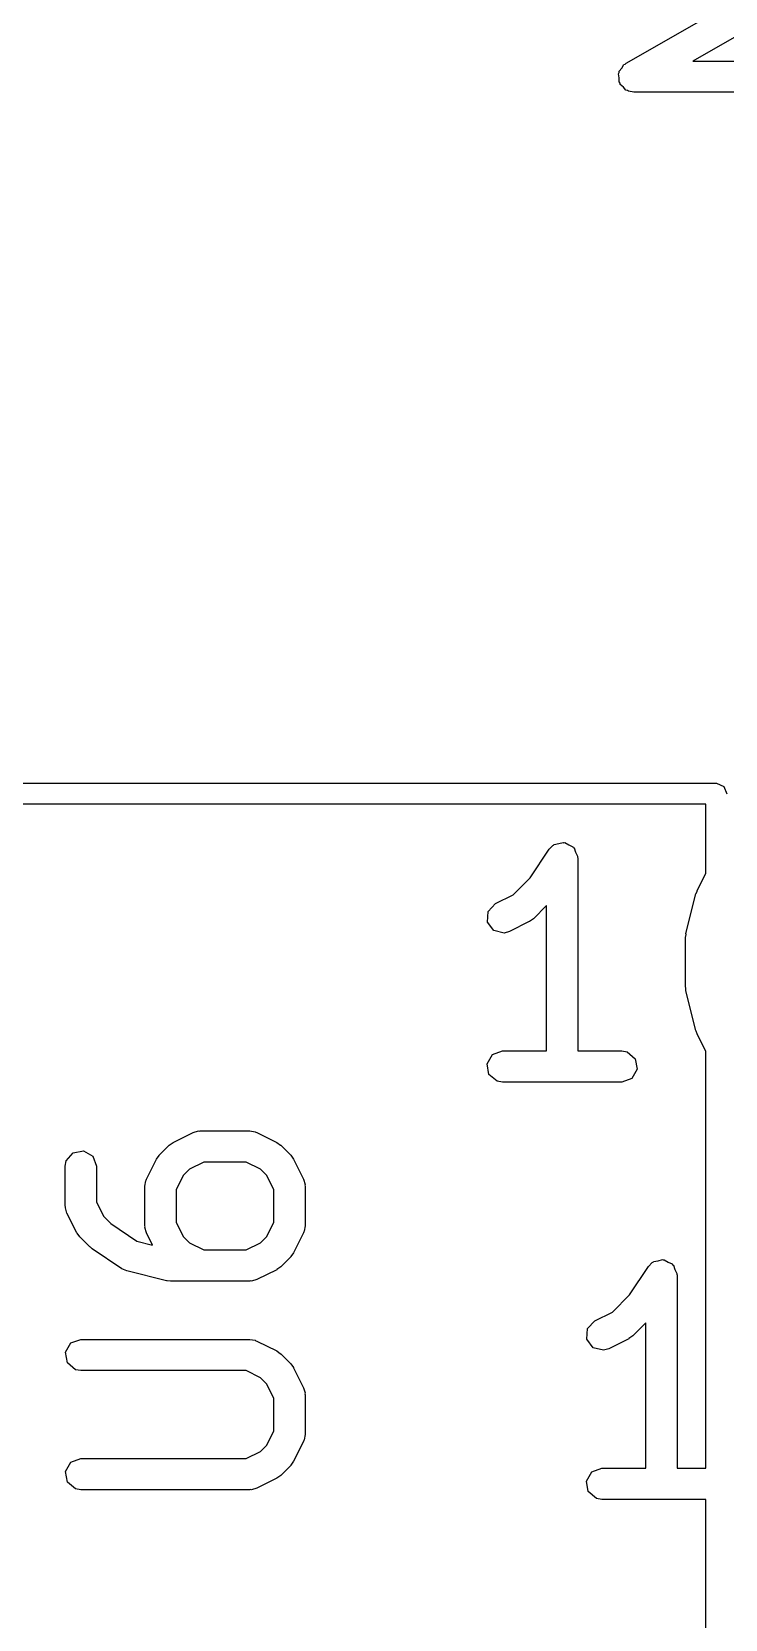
# Model space of a CAD drawing. Extents: x 1.92 to 4.61, y -4.26 to -2.08.
# Drawn here: x 3.6799 to 3.8107, y -3.6706 to -3.371 of the extents above; entities that cross this region are included whole.
import ezdxf

# ---------------------------------------------------------------- set-up
doc = ezdxf.new("R2010")
doc.units = 0
doc.header["$MEASUREMENT"] = 0
doc.layers.add('BLACK', color=7, linetype='CONTINUOUS')

msp = doc.modelspace()

# ---------------------------------------------------------------- linework, layer by layer
at = {"layer": 'BLACK', "linetype": 'CONTINUOUS'}
for p, q in [((3.79203, -3.37694), (3.82175, -3.35995)), ((3.83433, -3.35957), (3.80462, -3.37655)), ((3.80462, -3.37655), (3.83287, -3.37655)), ((3.79059, -3.37899), (3.79073, -3.37875)), ((3.79072, -3.37974), (3.79059, -3.37899)), ((3.79073, -3.37848), (3.79122, -3.3779)), ((3.79073, -3.37875), (3.79073, -3.37848)), ((3.79122, -3.3779), (3.7916, -3.37724)), ((3.7916, -3.37724), (3.79186, -3.37714)), ((3.79186, -3.37714), (3.79203, -3.37694)), ((3.79072, -3.3805), (3.79072, -3.37974)), ((3.79089, -3.38071), (3.79072, -3.3805)), ((3.79094, -3.38098), (3.79089, -3.38071)), ((3.79152, -3.38146), (3.79094, -3.38098)), ((3.79201, -3.38205), (3.79152, -3.38146)), ((3.79228, -3.3821), (3.79201, -3.38205)), ((3.79249, -3.38227), (3.79228, -3.3821)), ((3.7935, -3.38245), (3.79249, -3.38227)), ((3.83287, -3.38245), (3.7935, -3.38245)), ((3.6122, -3.51287), (3.80906, -3.51287)), ((3.80906, -3.51287), (3.81045, -3.51345)), ((3.81045, -3.51345), (3.81102, -3.51484)), ((3.80709, -3.51681), (3.61417, -3.51681)), ((3.80709, -3.52983), (3.80709, -3.51681)), ((3.77391, -3.5307), (3.77749, -3.52532)), ((3.77749, -3.52532), (3.7782, -3.52458)), ((3.7782, -3.52458), (3.77836, -3.52453)), ((3.77836, -3.52453), (3.77847, -3.5244)), ((3.77847, -3.5244), (3.77932, -3.52426)), ((3.77932, -3.52426), (3.78014, -3.52401)), ((3.78014, -3.52401), (3.78029, -3.52408)), ((3.78029, -3.52408), (3.78046, -3.52405)), ((3.78046, -3.52405), (3.7812, -3.52448)), ((3.7812, -3.52448), (3.78199, -3.52483)), ((3.78199, -3.52483), (3.78206, -3.52498)), ((3.78206, -3.52498), (3.78221, -3.52506)), ((3.78221, -3.52506), (3.7825, -3.52587)), ((3.7825, -3.52587), (3.78288, -3.52664)), ((3.78288, -3.52664), (3.78284, -3.5268)), ((3.78284, -3.5268), (3.7829, -3.52696)), ((3.7829, -3.52696), (3.7829, -3.56338)), ((3.7707, -3.53391), (3.77391, -3.5307)), ((3.80543, -3.53314), (3.80709, -3.52983)), ((3.76738, -3.53557), (3.7707, -3.53391)), ((3.80333, -3.54124), (3.80521, -3.53374)), ((3.80521, -3.53374), (3.80541, -3.53328)), ((3.80541, -3.53328), (3.80543, -3.53314)), ((3.76587, -3.53905), (3.76599, -3.53704)), ((3.76599, -3.53704), (3.76738, -3.53557)), ((3.777, -3.53596), (3.77454, -3.53842)), ((3.777, -3.56338), (3.777, -3.53596)), ((3.76707, -3.54067), (3.76587, -3.53905)), ((3.76904, -3.54114), (3.76707, -3.54067)), ((3.77002, -3.54085), (3.76904, -3.54114)), ((3.77377, -3.53898), (3.77002, -3.54085)), ((3.77382, -3.53893), (3.77377, -3.53898)), ((3.77454, -3.53842), (3.77382, -3.53893)), ((3.80335, -3.54138), (3.80333, -3.54124)), ((3.80324, -3.54196), (3.80335, -3.54138)), ((3.80324, -3.55133), (3.80324, -3.54196)), ((3.80329, -3.55146), (3.80324, -3.55133)), ((3.80333, -3.55205), (3.80329, -3.55146)), ((3.80521, -3.55955), (3.80333, -3.55205)), ((3.80528, -3.55966), (3.80521, -3.55955)), ((3.80543, -3.56015), (3.80528, -3.55966)), ((3.80709, -3.56347), (3.80543, -3.56015)), ((3.76579, -3.56582), (3.7668, -3.56407)), ((3.7668, -3.56407), (3.7687, -3.56338)), ((3.7687, -3.56338), (3.777, -3.56338)), ((3.7829, -3.56338), (3.7912, -3.56338)), ((3.7912, -3.56338), (3.79221, -3.56356)), ((3.79221, -3.56356), (3.79376, -3.56486)), ((3.79376, -3.56486), (3.79411, -3.56684)), ((3.80709, -3.64212), (3.80709, -3.56347)), ((3.76614, -3.56781), (3.76579, -3.56582)), ((3.76769, -3.56911), (3.76614, -3.56781)), ((3.79411, -3.56684), (3.7931, -3.56859)), ((3.7687, -3.56928), (3.76769, -3.56911)), ((3.7912, -3.56928), (3.7687, -3.56928)), ((3.7931, -3.56859), (3.7912, -3.56928)), ((3.70659, -3.58063), (3.71034, -3.57876)), ((3.71034, -3.57876), (3.71133, -3.57846)), ((3.71133, -3.57846), (3.7115, -3.5785)), ((3.7115, -3.5785), (3.71166, -3.57844)), ((3.71166, -3.57844), (3.72104, -3.57844)), ((3.72104, -3.57844), (3.72205, -3.57862)), ((3.72205, -3.57862), (3.72218, -3.57874)), ((3.72218, -3.57874), (3.72236, -3.57876)), ((3.72236, -3.57876), (3.72611, -3.58063)), ((3.68639, -3.58414), (3.68769, -3.58259)), ((3.68769, -3.58259), (3.68968, -3.58224)), ((3.68968, -3.58224), (3.69143, -3.58325)), ((3.69143, -3.58325), (3.69212, -3.58515)), ((3.7034, -3.58383), (3.70392, -3.58312)), ((3.70392, -3.58312), (3.70395, -3.58306)), ((3.70395, -3.58306), (3.70583, -3.58118)), ((3.70583, -3.58118), (3.70655, -3.58068)), ((3.70655, -3.58068), (3.70659, -3.58063)), ((3.72611, -3.58063), (3.72682, -3.58116)), ((3.72682, -3.58116), (3.72687, -3.58118)), ((3.72687, -3.58118), (3.72875, -3.58306)), ((3.72875, -3.58306), (3.72926, -3.58378)), ((3.68621, -3.58515), (3.68639, -3.58414)), ((3.68621, -3.59265), (3.68621, -3.58515)), ((3.69212, -3.58515), (3.69212, -3.59195)), ((3.70152, -3.58758), (3.7034, -3.58383)), ((3.70966, -3.5857), (3.70847, -3.5869)), ((3.71236, -3.58435), (3.70966, -3.5857)), ((3.72034, -3.58435), (3.71236, -3.58435)), ((3.72304, -3.5857), (3.72034, -3.58435)), ((3.72423, -3.5869), (3.72304, -3.5857)), ((3.72926, -3.58378), (3.7293, -3.58383)), ((3.7293, -3.58383), (3.73118, -3.58758)), ((3.70121, -3.5889), (3.70139, -3.58789)), ((3.70121, -3.59639), (3.70121, -3.5889)), ((3.70139, -3.58789), (3.7015, -3.58775)), ((3.7015, -3.58775), (3.70152, -3.58758)), ((3.70847, -3.5869), (3.70712, -3.58959)), ((3.72558, -3.58959), (3.72423, -3.5869)), ((3.73118, -3.58758), (3.73147, -3.58856)), ((3.73147, -3.58856), (3.73143, -3.58873)), ((3.73143, -3.58873), (3.73149, -3.5889)), ((3.73149, -3.5889), (3.73149, -3.59639)), ((3.69212, -3.59195), (3.69347, -3.59465)), ((3.70712, -3.58959), (3.70712, -3.5957)), ((3.72558, -3.5957), (3.72558, -3.58959)), ((3.68627, -3.59281), (3.68621, -3.59265)), ((3.68623, -3.59298), (3.68627, -3.59281)), ((3.68653, -3.59397), (3.68623, -3.59298)), ((3.6884, -3.59772), (3.68653, -3.59397)), ((3.69347, -3.59465), (3.6948, -3.59597)), ((3.68845, -3.59776), (3.6884, -3.59772)), ((3.68895, -3.59848), (3.68845, -3.59776)), ((3.6948, -3.59597), (3.69975, -3.59928)), ((3.70127, -3.59656), (3.70121, -3.59639)), ((3.70123, -3.59673), (3.70127, -3.59656)), ((3.70152, -3.59772), (3.70123, -3.59673)), ((3.70267, -3.60001), (3.70152, -3.59772)), ((3.70712, -3.5957), (3.70847, -3.5984)), ((3.72423, -3.5984), (3.72558, -3.5957)), ((3.73118, -3.59772), (3.7293, -3.60146)), ((3.7312, -3.59754), (3.73118, -3.59772)), ((3.73131, -3.5974), (3.7312, -3.59754)), ((3.73149, -3.59639), (3.73131, -3.5974)), ((3.69083, -3.60036), (3.68895, -3.59848)), ((3.69095, -3.60042), (3.69083, -3.60036)), ((3.69128, -3.60073), (3.69095, -3.60042)), ((3.6969, -3.60448), (3.69128, -3.60073)), ((3.69975, -3.59928), (3.70267, -3.60001)), ((3.70847, -3.5984), (3.70966, -3.59959)), ((3.70966, -3.59959), (3.71236, -3.60094)), ((3.71236, -3.60094), (3.72034, -3.60094)), ((3.72034, -3.60094), (3.72304, -3.59959)), ((3.72304, -3.59959), (3.72423, -3.5984)), ((3.72687, -3.60411), (3.72615, -3.60461)), ((3.72875, -3.60223), (3.72687, -3.60411)), ((3.72878, -3.60217), (3.72875, -3.60223)), ((3.7293, -3.60146), (3.72878, -3.60217)), ((3.79265, -3.60944), (3.79624, -3.60406)), ((3.79624, -3.60406), (3.79695, -3.60332)), ((3.79695, -3.60332), (3.79711, -3.60327)), ((3.79711, -3.60327), (3.79722, -3.60314)), ((3.79722, -3.60314), (3.79806, -3.603)), ((3.79806, -3.603), (3.79889, -3.60275)), ((3.79889, -3.60275), (3.79904, -3.60282)), ((3.79904, -3.60282), (3.79921, -3.60279)), ((3.79921, -3.60279), (3.79995, -3.60322)), ((3.79995, -3.60322), (3.80074, -3.60357)), ((3.80074, -3.60357), (3.80081, -3.60372)), ((3.80081, -3.60372), (3.80096, -3.6038)), ((3.80096, -3.6038), (3.80125, -3.60461)), ((3.69692, -3.60448), (3.6969, -3.60448)), ((3.69782, -3.60488), (3.69692, -3.60448)), ((3.70532, -3.60676), (3.69782, -3.60488)), ((3.70546, -3.60674), (3.70532, -3.60676)), ((3.70604, -3.60685), (3.70546, -3.60674)), ((3.72104, -3.60685), (3.70604, -3.60685)), ((3.7212, -3.60679), (3.72104, -3.60685)), ((3.72137, -3.60683), (3.7212, -3.60679)), ((3.72236, -3.60653), (3.72137, -3.60683)), ((3.72611, -3.60466), (3.72236, -3.60653)), ((3.72615, -3.60461), (3.72611, -3.60466)), ((3.80125, -3.60461), (3.80163, -3.60538)), ((3.80163, -3.60538), (3.80159, -3.60554)), ((3.80159, -3.60554), (3.80165, -3.6057)), ((3.80165, -3.6057), (3.80165, -3.64212)), ((3.78945, -3.61265), (3.79265, -3.60944)), ((3.78613, -3.61431), (3.78945, -3.61265)), ((3.78462, -3.61779), (3.78474, -3.61578)), ((3.78474, -3.61578), (3.78613, -3.61431)), ((3.79574, -3.6147), (3.79329, -3.61716)), ((3.79574, -3.64212), (3.79574, -3.6147)), ((3.68626, -3.62025), (3.68727, -3.6185)), ((3.68727, -3.6185), (3.68917, -3.61781)), ((3.68917, -3.61781), (3.72104, -3.61781)), ((3.72104, -3.61781), (3.72205, -3.61799)), ((3.72205, -3.61799), (3.72218, -3.61811)), ((3.72218, -3.61811), (3.72236, -3.61813)), ((3.72236, -3.61813), (3.72611, -3.62)), ((3.78582, -3.61941), (3.78462, -3.61779)), ((3.79252, -3.61772), (3.78877, -3.61959)), ((3.79256, -3.61767), (3.79252, -3.61772)), ((3.79329, -3.61716), (3.79256, -3.61767)), ((3.68661, -3.62224), (3.68626, -3.62025)), ((3.68816, -3.62354), (3.68661, -3.62224)), ((3.72611, -3.62), (3.72682, -3.62053)), ((3.72682, -3.62053), (3.72687, -3.62055)), ((3.72687, -3.62055), (3.72875, -3.62243)), ((3.78779, -3.61988), (3.78582, -3.61941)), ((3.78877, -3.61959), (3.78779, -3.61988)), ((3.68917, -3.62372), (3.68816, -3.62354)), ((3.72034, -3.62372), (3.68917, -3.62372)), ((3.72304, -3.62507), (3.72034, -3.62372)), ((3.72423, -3.62627), (3.72304, -3.62507)), ((3.72875, -3.62243), (3.72926, -3.62315)), ((3.72926, -3.62315), (3.7293, -3.6232)), ((3.7293, -3.6232), (3.73118, -3.62695)), ((3.72558, -3.62896), (3.72423, -3.62627)), ((3.73118, -3.62695), (3.73147, -3.62793)), ((3.73147, -3.62793), (3.73143, -3.6281)), ((3.73143, -3.6281), (3.73149, -3.62827)), ((3.72558, -3.63507), (3.72558, -3.62896)), ((3.73149, -3.62827), (3.73149, -3.63576)), ((3.72423, -3.63777), (3.72558, -3.63507)), ((3.73118, -3.63709), (3.7293, -3.64083)), ((3.7312, -3.63691), (3.73118, -3.63709)), ((3.73131, -3.63677), (3.7312, -3.63691)), ((3.73149, -3.63576), (3.73131, -3.63677)), ((3.72034, -3.64031), (3.72304, -3.63896)), ((3.72304, -3.63896), (3.72423, -3.63777)), ((3.68626, -3.64275), (3.68727, -3.641)), ((3.68661, -3.64474), (3.68626, -3.64275)), ((3.68727, -3.641), (3.68917, -3.64031)), ((3.68917, -3.64031), (3.72034, -3.64031)), ((3.72875, -3.6416), (3.72687, -3.64348)), ((3.72878, -3.64154), (3.72875, -3.6416)), ((3.7293, -3.64083), (3.72878, -3.64154)), ((3.78454, -3.64456), (3.78555, -3.64281)), ((3.78555, -3.64281), (3.78745, -3.64212)), ((3.78745, -3.64212), (3.79574, -3.64212)), ((3.80165, -3.64212), (3.80709, -3.64212)), ((3.68816, -3.64604), (3.68661, -3.64474)), ((3.68917, -3.64622), (3.68816, -3.64604)), ((3.72104, -3.64622), (3.68917, -3.64622)), ((3.7212, -3.64616), (3.72104, -3.64622)), ((3.72137, -3.6462), (3.7212, -3.64616)), ((3.72236, -3.6459), (3.72137, -3.6462)), ((3.72611, -3.64403), (3.72236, -3.6459)), ((3.72615, -3.64398), (3.72611, -3.64403)), ((3.72687, -3.64348), (3.72615, -3.64398)), ((3.78489, -3.64655), (3.78454, -3.64456)), ((3.78644, -3.64785), (3.78489, -3.64655)), ((3.78745, -3.64802), (3.78644, -3.64785)), ((3.80709, -3.64802), (3.78745, -3.64802)), ((3.80709, -3.69391), (3.80709, -3.64802))]:
    msp.add_line(p, q, dxfattribs=at)

doc.saveas('drawing.dxf')
